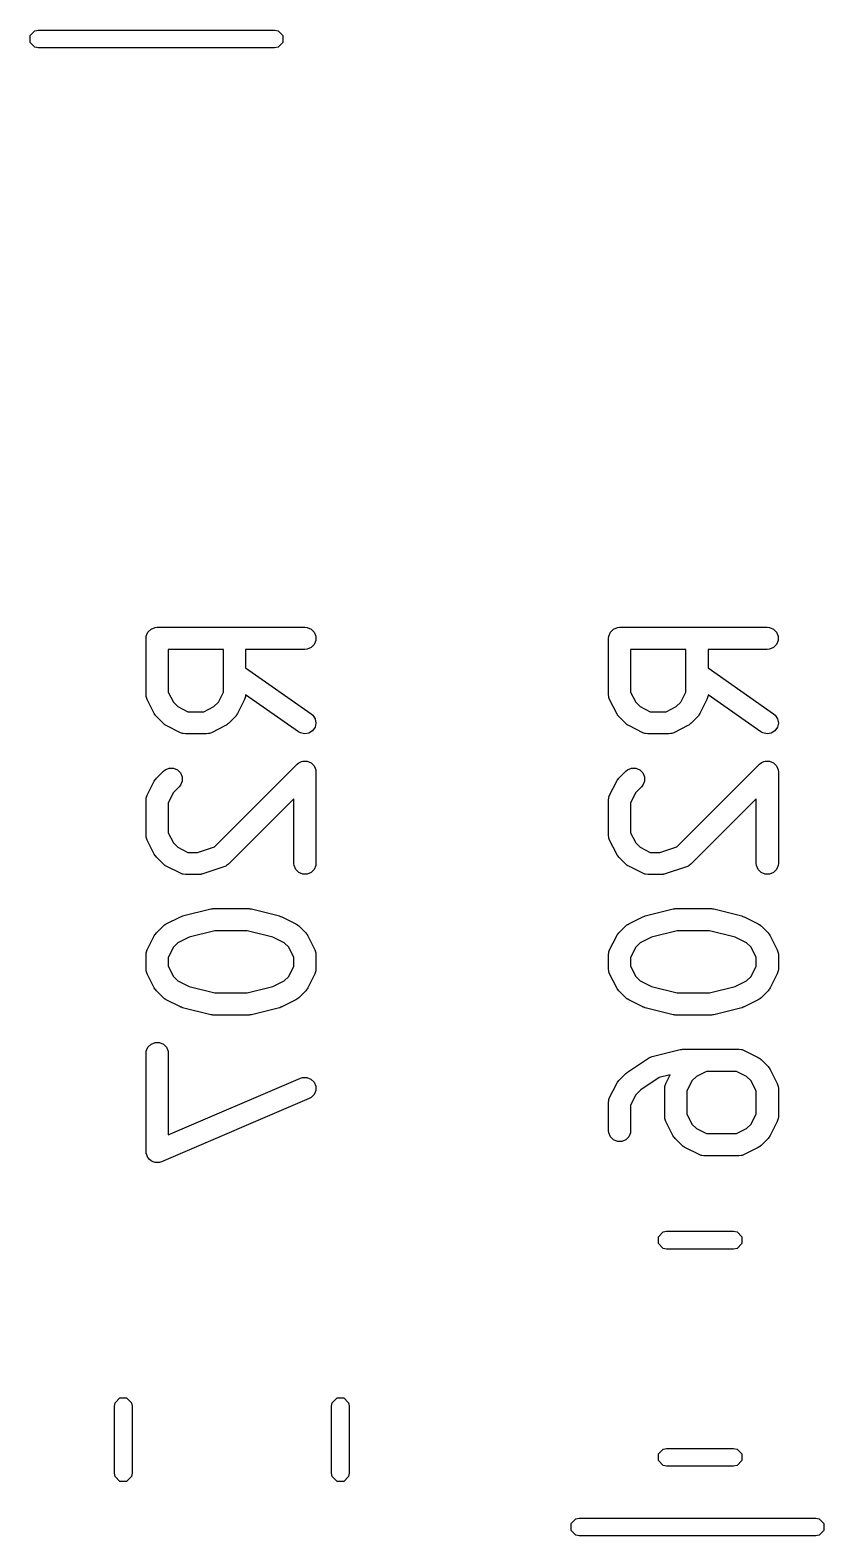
# Model space of a CAD drawing. Header units: inches. Extents: x 0.3 to 2.85, y 0.29 to 1.7.
# Drawn here: x 0.7927 to 1.0042, y 1.3029 to 1.7043 of the extents above; entities that cross this region are included whole.
import ezdxf

# ---------------------------------------------------------------- set-up
doc = ezdxf.new("R2010")
doc.units = ezdxf.units.IN
doc.header["$MEASUREMENT"] = 0
doc.layers.add('BLACK', color=250, linetype='CONTINUOUS')

msp = doc.modelspace()

# ---------------------------------------------------------------- linework, layer by layer
at = {"layer": 'BLACK', "linetype": 'CONTINUOUS'}
for p, q in [((0.7927, 1.70287), (0.79398, 1.70415)), ((0.7927, 1.70106), (0.7927, 1.70287)), ((0.79398, 1.70415), (0.79488, 1.70433)), ((0.79488, 1.70433), (0.85787, 1.70433)), ((0.85787, 1.70433), (0.85878, 1.70415)), ((0.85878, 1.70415), (0.86006, 1.70287)), ((0.86006, 1.70287), (0.86006, 1.70106)), ((0.79398, 1.69979), (0.7927, 1.70106)), ((0.79488, 1.69961), (0.79398, 1.69979)), ((0.85787, 1.69961), (0.79488, 1.69961)), ((0.85878, 1.69979), (0.85787, 1.69961)), ((0.86006, 1.70106), (0.85878, 1.69979)), ((0.82361, 1.54214), (0.82367, 1.54272)), ((0.82361, 1.52715), (0.82361, 1.54214)), ((0.82367, 1.54272), (0.82411, 1.54379)), ((0.82411, 1.54379), (0.82493, 1.5446)), ((0.82493, 1.5446), (0.82599, 1.54504)), ((0.82599, 1.54504), (0.82657, 1.5451)), ((0.82657, 1.5451), (0.86594, 1.5451)), ((0.86594, 1.5451), (0.86651, 1.54504)), ((0.86651, 1.54504), (0.86758, 1.5446)), ((0.86758, 1.5446), (0.86839, 1.54379)), ((0.86839, 1.54379), (0.86883, 1.54272)), ((0.86883, 1.54272), (0.86883, 1.54157)), ((0.94684, 1.54214), (0.9469, 1.54272)), ((0.94684, 1.52715), (0.94684, 1.54214)), ((0.9469, 1.54272), (0.94734, 1.54379)), ((0.94734, 1.54379), (0.94816, 1.5446)), ((0.94816, 1.5446), (0.94922, 1.54504)), ((0.94922, 1.54504), (0.9498, 1.5451)), ((0.9498, 1.5451), (0.98917, 1.5451)), ((0.98917, 1.5451), (0.98974, 1.54504)), ((0.98974, 1.54504), (0.99081, 1.5446)), ((0.99081, 1.5446), (0.99162, 1.54379)), ((0.99162, 1.54379), (0.99206, 1.54272)), ((0.99206, 1.54272), (0.99206, 1.54157)), ((0.84424, 1.53919), (0.82952, 1.53919)), ((0.82952, 1.53919), (0.82952, 1.52784)), ((0.84424, 1.52784), (0.84424, 1.53919)), ((0.86594, 1.53919), (0.85014, 1.53919)), ((0.85014, 1.53919), (0.85014, 1.53431)), ((0.86651, 1.53925), (0.86594, 1.53919)), ((0.86758, 1.53969), (0.86651, 1.53925)), ((0.86839, 1.5405), (0.86758, 1.53969)), ((0.86883, 1.54157), (0.86839, 1.5405)), ((0.96747, 1.53919), (0.95275, 1.53919)), ((0.95275, 1.53919), (0.95275, 1.52784)), ((0.96747, 1.52784), (0.96747, 1.53919)), ((0.98917, 1.53919), (0.97337, 1.53919)), ((0.97337, 1.53919), (0.97337, 1.53431)), ((0.98974, 1.53925), (0.98917, 1.53919)), ((0.99081, 1.53969), (0.98974, 1.53925)), ((0.99162, 1.5405), (0.99081, 1.53969)), ((0.99206, 1.54157), (0.99162, 1.5405)), ((0.85014, 1.53431), (0.86763, 1.52207)), ((0.97337, 1.53431), (0.99086, 1.52207)), ((0.82367, 1.52657), (0.82361, 1.52715)), ((0.82371, 1.52647), (0.82367, 1.52657)), ((0.82372, 1.52637), (0.82371, 1.52647)), ((0.82393, 1.52583), (0.82372, 1.52637)), ((0.8258, 1.52208), (0.82393, 1.52583)), ((0.82952, 1.52784), (0.83087, 1.52515)), ((0.84289, 1.52515), (0.84424, 1.52784)), ((0.84983, 1.52583), (0.84796, 1.52208)), ((0.85004, 1.52637), (0.84983, 1.52583)), ((0.85005, 1.52647), (0.85004, 1.52637)), ((0.85009, 1.52657), (0.85005, 1.52647)), ((0.85014, 1.5271), (0.85009, 1.52657)), ((0.86424, 1.51723), (0.85014, 1.5271)), ((0.9469, 1.52657), (0.94684, 1.52715)), ((0.94694, 1.52647), (0.9469, 1.52657)), ((0.94695, 1.52637), (0.94694, 1.52647)), ((0.94715, 1.52583), (0.94695, 1.52637)), ((0.94903, 1.52208), (0.94715, 1.52583)), ((0.95275, 1.52784), (0.9541, 1.52515)), ((0.96612, 1.52515), (0.96747, 1.52784)), ((0.97306, 1.52583), (0.97118, 1.52208)), ((0.97327, 1.52637), (0.97306, 1.52583)), ((0.97331, 1.52657), (0.97327, 1.52647)), ((0.97327, 1.52647), (0.97327, 1.52637)), ((0.97337, 1.5271), (0.97331, 1.52657)), ((0.98747, 1.51723), (0.97337, 1.5271)), ((0.82596, 1.52183), (0.8258, 1.52208)), ((0.82599, 1.52176), (0.82596, 1.52183)), ((0.82605, 1.52168), (0.82599, 1.52176)), ((0.82611, 1.52159), (0.82605, 1.52168)), ((0.83087, 1.52515), (0.83207, 1.52395)), ((0.83207, 1.52395), (0.83476, 1.5226)), ((0.83476, 1.5226), (0.83899, 1.5226)), ((0.83899, 1.5226), (0.84169, 1.52395)), ((0.84169, 1.52395), (0.84289, 1.52515)), ((0.8477, 1.52168), (0.84765, 1.52159)), ((0.84777, 1.52176), (0.8477, 1.52168)), ((0.8478, 1.52183), (0.84777, 1.52176)), ((0.84796, 1.52208), (0.8478, 1.52183)), ((0.86763, 1.52207), (0.86807, 1.52169)), ((0.86807, 1.52169), (0.86869, 1.52072)), ((0.94919, 1.52183), (0.94903, 1.52208)), ((0.94922, 1.52176), (0.94919, 1.52183)), ((0.94928, 1.52168), (0.94922, 1.52176)), ((0.94934, 1.52159), (0.94928, 1.52168)), ((0.9541, 1.52515), (0.95529, 1.52395)), ((0.95529, 1.52395), (0.95799, 1.5226)), ((0.95799, 1.5226), (0.96222, 1.5226)), ((0.96222, 1.5226), (0.96492, 1.52395)), ((0.96492, 1.52395), (0.96612, 1.52515)), ((0.97093, 1.52168), (0.97088, 1.52159)), ((0.971, 1.52176), (0.97093, 1.52168)), ((0.97103, 1.52183), (0.971, 1.52176)), ((0.97118, 1.52208), (0.97103, 1.52183)), ((0.99086, 1.52207), (0.9913, 1.52169)), ((0.9913, 1.52169), (0.99192, 1.52072)), ((0.82617, 1.52154), (0.82611, 1.52159)), ((0.82635, 1.52131), (0.82617, 1.52154)), ((0.82823, 1.51943), (0.82635, 1.52131)), ((0.82846, 1.51925), (0.82823, 1.51943)), ((0.82851, 1.51919), (0.82846, 1.51925)), ((0.8286, 1.51913), (0.82851, 1.51919)), ((0.82868, 1.51907), (0.8286, 1.51913)), ((0.82875, 1.51904), (0.82868, 1.51907)), ((0.829, 1.51888), (0.82875, 1.51904)), ((0.83275, 1.51701), (0.829, 1.51888)), ((0.84476, 1.51888), (0.84101, 1.51701)), ((0.84501, 1.51904), (0.84476, 1.51888)), ((0.84508, 1.51907), (0.84501, 1.51904)), ((0.84516, 1.51913), (0.84508, 1.51907)), ((0.84525, 1.51919), (0.84516, 1.51913)), ((0.8453, 1.51925), (0.84525, 1.51919)), ((0.84553, 1.51943), (0.8453, 1.51925)), ((0.8474, 1.52131), (0.84553, 1.51943)), ((0.84759, 1.52154), (0.8474, 1.52131)), ((0.84765, 1.52159), (0.84759, 1.52154)), ((0.86864, 1.51846), (0.86798, 1.51751)), ((0.86889, 1.51958), (0.86864, 1.51846)), ((0.86869, 1.52072), (0.86889, 1.51958)), ((0.9494, 1.52154), (0.94934, 1.52159)), ((0.94958, 1.52131), (0.9494, 1.52154)), ((0.95146, 1.51943), (0.94958, 1.52131)), ((0.95168, 1.51925), (0.95146, 1.51943)), ((0.95174, 1.51919), (0.95168, 1.51925)), ((0.95182, 1.51913), (0.95174, 1.51919)), ((0.95191, 1.51907), (0.95182, 1.51913)), ((0.95198, 1.51904), (0.95191, 1.51907)), ((0.95223, 1.51888), (0.95198, 1.51904)), ((0.95597, 1.51701), (0.95223, 1.51888)), ((0.96799, 1.51888), (0.96424, 1.51701)), ((0.96824, 1.51904), (0.96799, 1.51888)), ((0.96831, 1.51907), (0.96824, 1.51904)), ((0.96839, 1.51913), (0.96831, 1.51907)), ((0.96848, 1.51919), (0.96839, 1.51913)), ((0.96853, 1.51925), (0.96848, 1.51919)), ((0.96876, 1.51943), (0.96853, 1.51925)), ((0.97063, 1.52131), (0.96876, 1.51943)), ((0.97082, 1.52154), (0.97063, 1.52131)), ((0.97088, 1.52159), (0.97082, 1.52154)), ((0.99187, 1.51846), (0.99121, 1.51751)), ((0.99212, 1.51958), (0.99187, 1.51846)), ((0.99192, 1.52072), (0.99212, 1.51958)), ((0.83329, 1.5168), (0.83275, 1.51701)), ((0.83339, 1.51679), (0.83329, 1.5168)), ((0.83349, 1.51675), (0.83339, 1.51679)), ((0.83407, 1.51669), (0.83349, 1.51675)), ((0.83969, 1.51669), (0.83407, 1.51669)), ((0.84027, 1.51675), (0.83969, 1.51669)), ((0.84037, 1.51679), (0.84027, 1.51675)), ((0.84047, 1.5168), (0.84037, 1.51679)), ((0.84101, 1.51701), (0.84047, 1.5168)), ((0.86475, 1.51694), (0.86424, 1.51723)), ((0.86587, 1.5167), (0.86475, 1.51694)), ((0.86701, 1.5169), (0.86587, 1.5167)), ((0.86798, 1.51751), (0.86701, 1.5169)), ((0.95652, 1.5168), (0.95597, 1.51701)), ((0.95662, 1.51679), (0.95652, 1.5168)), ((0.95672, 1.51675), (0.95662, 1.51679)), ((0.9573, 1.51669), (0.95672, 1.51675)), ((0.96292, 1.51669), (0.9573, 1.51669)), ((0.9635, 1.51675), (0.96292, 1.51669)), ((0.96359, 1.51679), (0.9635, 1.51675)), ((0.9637, 1.5168), (0.96359, 1.51679)), ((0.96424, 1.51701), (0.9637, 1.5168)), ((0.98798, 1.51694), (0.98747, 1.51723)), ((0.9891, 1.5167), (0.98798, 1.51694)), ((0.99024, 1.5169), (0.9891, 1.5167)), ((0.99121, 1.51751), (0.99024, 1.5169)), ((0.82635, 1.50486), (0.82823, 1.50674)), ((0.82823, 1.50674), (0.82868, 1.5071)), ((0.82868, 1.5071), (0.82974, 1.50755)), ((0.82974, 1.50755), (0.83089, 1.50755)), ((0.83089, 1.50755), (0.83196, 1.5071)), ((0.83196, 1.5071), (0.83277, 1.50629)), ((0.83277, 1.50629), (0.83321, 1.50523)), ((0.84185, 1.48661), (0.86385, 1.50861)), ((0.86385, 1.50861), (0.8643, 1.50898)), ((0.8643, 1.50898), (0.86505, 1.50929)), ((0.86505, 1.50929), (0.86536, 1.50942)), ((0.86536, 1.50942), (0.86651, 1.50942)), ((0.86651, 1.50942), (0.86758, 1.50898)), ((0.86758, 1.50898), (0.86839, 1.50816)), ((0.86839, 1.50816), (0.86865, 1.50755)), ((0.86865, 1.50755), (0.86883, 1.5071)), ((0.86883, 1.5071), (0.86889, 1.50652)), ((0.86889, 1.50652), (0.86889, 1.48215)), ((0.94958, 1.50486), (0.95146, 1.50674)), ((0.95146, 1.50674), (0.95191, 1.5071)), ((0.95191, 1.5071), (0.95297, 1.50755)), ((0.95297, 1.50755), (0.95412, 1.50755)), ((0.95412, 1.50755), (0.95519, 1.5071)), ((0.95519, 1.5071), (0.956, 1.50629)), ((0.956, 1.50629), (0.95644, 1.50523)), ((0.96507, 1.48661), (0.98708, 1.50861)), ((0.98708, 1.50861), (0.98753, 1.50898)), ((0.98753, 1.50898), (0.98828, 1.50929)), ((0.98828, 1.50929), (0.98859, 1.50942)), ((0.98859, 1.50942), (0.98974, 1.50942)), ((0.98974, 1.50942), (0.99081, 1.50898)), ((0.99081, 1.50898), (0.99162, 1.50816)), ((0.99162, 1.50816), (0.99188, 1.50755)), ((0.99188, 1.50755), (0.99206, 1.5071)), ((0.99206, 1.5071), (0.99212, 1.50652)), ((0.99212, 1.50652), (0.99212, 1.48215)), ((0.82393, 1.50035), (0.8258, 1.5041)), ((0.8258, 1.5041), (0.82596, 1.50434)), ((0.82596, 1.50434), (0.82599, 1.50442)), ((0.82599, 1.50442), (0.82605, 1.5045)), ((0.82605, 1.5045), (0.82611, 1.50459)), ((0.82611, 1.50459), (0.82617, 1.50464)), ((0.82617, 1.50464), (0.82635, 1.50486)), ((0.83241, 1.50256), (0.83087, 1.50103)), ((0.83277, 1.50301), (0.83241, 1.50256)), ((0.83321, 1.50407), (0.83277, 1.50301)), ((0.83321, 1.50523), (0.83321, 1.50407)), ((0.94715, 1.50035), (0.94903, 1.5041)), ((0.94903, 1.5041), (0.94919, 1.50434)), ((0.94919, 1.50434), (0.94922, 1.50442)), ((0.94922, 1.50442), (0.94928, 1.5045)), ((0.94928, 1.5045), (0.94934, 1.50459)), ((0.94934, 1.50459), (0.9494, 1.50464)), ((0.9494, 1.50464), (0.94958, 1.50486)), ((0.95563, 1.50256), (0.9541, 1.50103)), ((0.956, 1.50301), (0.95563, 1.50256)), ((0.95644, 1.50407), (0.956, 1.50301)), ((0.95644, 1.50523), (0.95644, 1.50407)), ((0.82361, 1.49903), (0.82367, 1.4996)), ((0.82361, 1.48965), (0.82361, 1.49903)), ((0.82367, 1.4996), (0.82371, 1.4997)), ((0.82371, 1.4997), (0.82372, 1.49981)), ((0.82372, 1.49981), (0.82393, 1.50035)), ((0.83087, 1.50103), (0.82952, 1.49833)), ((0.82952, 1.49833), (0.82952, 1.49035)), ((0.86299, 1.4994), (0.84553, 1.48194)), ((0.86299, 1.48215), (0.86299, 1.4994)), ((0.94684, 1.49903), (0.9469, 1.4996)), ((0.94684, 1.48965), (0.94684, 1.49903)), ((0.9469, 1.4996), (0.94694, 1.4997)), ((0.94694, 1.4997), (0.94695, 1.49981)), ((0.94695, 1.49981), (0.94715, 1.50035)), ((0.9541, 1.50103), (0.95275, 1.49833)), ((0.95275, 1.49833), (0.95275, 1.49035)), ((0.98621, 1.4994), (0.96876, 1.48194)), ((0.98621, 1.48215), (0.98621, 1.4994)), ((0.82367, 1.48908), (0.82361, 1.48965)), ((0.82952, 1.49035), (0.83087, 1.48765)), ((0.9469, 1.48908), (0.94684, 1.48965)), ((0.95275, 1.49035), (0.9541, 1.48765)), ((0.82371, 1.48898), (0.82367, 1.48908)), ((0.82372, 1.48887), (0.82371, 1.48898)), ((0.82393, 1.48833), (0.82372, 1.48887)), ((0.8258, 1.48458), (0.82393, 1.48833)), ((0.83087, 1.48765), (0.83207, 1.48645)), ((0.83207, 1.48645), (0.83476, 1.4851)), ((0.83734, 1.4851), (0.84185, 1.48661)), ((0.94694, 1.48898), (0.9469, 1.48908)), ((0.94695, 1.48887), (0.94694, 1.48898)), ((0.94715, 1.48833), (0.94695, 1.48887)), ((0.94903, 1.48458), (0.94715, 1.48833)), ((0.9541, 1.48765), (0.95529, 1.48645)), ((0.95529, 1.48645), (0.95799, 1.4851)), ((0.96057, 1.4851), (0.96507, 1.48661)), ((0.82596, 1.48433), (0.8258, 1.48458)), ((0.82599, 1.48426), (0.82596, 1.48433)), ((0.82605, 1.48418), (0.82599, 1.48426)), ((0.82611, 1.48409), (0.82605, 1.48418)), ((0.82617, 1.48404), (0.82611, 1.48409)), ((0.82635, 1.48381), (0.82617, 1.48404)), ((0.82823, 1.48194), (0.82635, 1.48381)), ((0.82846, 1.48175), (0.82823, 1.48194)), ((0.82851, 1.48169), (0.82846, 1.48175)), ((0.8286, 1.48164), (0.82851, 1.48169)), ((0.82868, 1.48157), (0.8286, 1.48164)), ((0.82875, 1.48154), (0.82868, 1.48157)), ((0.829, 1.48139), (0.82875, 1.48154)), ((0.83476, 1.4851), (0.83734, 1.4851)), ((0.8449, 1.48146), (0.84437, 1.48123)), ((0.84498, 1.48153), (0.8449, 1.48146)), ((0.84508, 1.48157), (0.84498, 1.48153)), ((0.84553, 1.48194), (0.84508, 1.48157)), ((0.86304, 1.48158), (0.86299, 1.48215)), ((0.86348, 1.48051), (0.86304, 1.48158)), ((0.86883, 1.48158), (0.86839, 1.48051)), ((0.86889, 1.48215), (0.86883, 1.48158)), ((0.94919, 1.48433), (0.94903, 1.48458)), ((0.94922, 1.48426), (0.94919, 1.48433)), ((0.94928, 1.48418), (0.94922, 1.48426)), ((0.94934, 1.48409), (0.94928, 1.48418)), ((0.9494, 1.48404), (0.94934, 1.48409)), ((0.94958, 1.48381), (0.9494, 1.48404)), ((0.95146, 1.48194), (0.94958, 1.48381)), ((0.95168, 1.48175), (0.95146, 1.48194)), ((0.95174, 1.48169), (0.95168, 1.48175)), ((0.95182, 1.48164), (0.95174, 1.48169)), ((0.95191, 1.48157), (0.95182, 1.48164)), ((0.95198, 1.48154), (0.95191, 1.48157)), ((0.95223, 1.48139), (0.95198, 1.48154)), ((0.95799, 1.4851), (0.96057, 1.4851)), ((0.96813, 1.48146), (0.9676, 1.48123)), ((0.96821, 1.48153), (0.96813, 1.48146)), ((0.96831, 1.48157), (0.96821, 1.48153)), ((0.96876, 1.48194), (0.96831, 1.48157)), ((0.98627, 1.48158), (0.98621, 1.48215)), ((0.98671, 1.48051), (0.98627, 1.48158)), ((0.99206, 1.48158), (0.99162, 1.48051)), ((0.99212, 1.48215), (0.99206, 1.48158)), ((0.83275, 1.47951), (0.829, 1.48139)), ((0.83329, 1.4793), (0.83275, 1.47951)), ((0.83339, 1.4793), (0.83329, 1.4793)), ((0.83349, 1.47926), (0.83339, 1.4793)), ((0.83407, 1.4792), (0.83349, 1.47926)), ((0.83782, 1.4792), (0.83407, 1.4792)), ((0.83811, 1.47923), (0.83782, 1.4792)), ((0.83819, 1.47922), (0.83811, 1.47923)), ((0.83829, 1.47925), (0.83819, 1.47922)), ((0.83839, 1.47926), (0.83829, 1.47925)), ((0.83846, 1.47929), (0.83839, 1.47926)), ((0.83875, 1.47935), (0.83846, 1.47929)), ((0.84437, 1.48123), (0.83875, 1.47935)), ((0.8643, 1.4797), (0.86348, 1.48051)), ((0.86536, 1.47926), (0.8643, 1.4797)), ((0.86651, 1.47926), (0.86536, 1.47926)), ((0.86758, 1.4797), (0.86651, 1.47926)), ((0.86839, 1.48051), (0.86758, 1.4797)), ((0.95597, 1.47951), (0.95223, 1.48139)), ((0.95652, 1.4793), (0.95597, 1.47951)), ((0.95662, 1.4793), (0.95652, 1.4793)), ((0.95672, 1.47926), (0.95662, 1.4793)), ((0.9573, 1.4792), (0.95672, 1.47926)), ((0.96104, 1.4792), (0.9573, 1.4792)), ((0.96134, 1.47923), (0.96104, 1.4792)), ((0.96141, 1.47922), (0.96134, 1.47923)), ((0.96152, 1.47925), (0.96141, 1.47922)), ((0.96162, 1.47926), (0.96152, 1.47925)), ((0.96169, 1.47929), (0.96162, 1.47926)), ((0.96198, 1.47935), (0.96169, 1.47929)), ((0.9676, 1.48123), (0.96198, 1.47935)), ((0.98753, 1.4797), (0.98671, 1.48051)), ((0.98859, 1.47926), (0.98753, 1.4797)), ((0.98974, 1.47926), (0.98859, 1.47926)), ((0.99081, 1.4797), (0.98974, 1.47926)), ((0.99162, 1.48051), (0.99081, 1.4797)), ((0.83335, 1.46814), (0.84085, 1.47002)), ((0.84085, 1.47002), (0.84095, 1.47003)), ((0.84095, 1.47003), (0.84099, 1.47005)), ((0.84099, 1.47005), (0.84121, 1.47007)), ((0.84121, 1.47007), (0.84142, 1.4701)), ((0.84142, 1.4701), (0.84147, 1.4701)), ((0.84147, 1.4701), (0.84157, 1.47011)), ((0.84157, 1.47011), (0.85094, 1.47011)), ((0.85094, 1.47011), (0.85104, 1.4701)), ((0.85104, 1.4701), (0.85108, 1.4701)), ((0.85108, 1.4701), (0.8513, 1.47007)), ((0.8513, 1.47007), (0.85152, 1.47005)), ((0.85152, 1.47005), (0.85156, 1.47003)), ((0.85156, 1.47003), (0.85166, 1.47002)), ((0.85166, 1.47002), (0.85915, 1.46814)), ((0.95658, 1.46814), (0.96408, 1.47002)), ((0.96408, 1.47002), (0.96418, 1.47003)), ((0.96418, 1.47003), (0.96422, 1.47005)), ((0.96422, 1.47005), (0.96444, 1.47007)), ((0.96444, 1.47007), (0.96465, 1.4701)), ((0.96465, 1.4701), (0.96469, 1.4701)), ((0.96469, 1.4701), (0.96479, 1.47011)), ((0.96479, 1.47011), (0.97417, 1.47011)), ((0.97417, 1.47011), (0.97427, 1.4701)), ((0.97427, 1.4701), (0.97431, 1.4701)), ((0.97431, 1.4701), (0.97453, 1.47007)), ((0.97453, 1.47007), (0.97474, 1.47005)), ((0.97474, 1.47005), (0.97478, 1.47003)), ((0.97478, 1.47003), (0.97488, 1.47002)), ((0.97488, 1.47002), (0.98238, 1.46814)), ((0.82635, 1.46362), (0.82823, 1.46549)), ((0.82823, 1.46549), (0.82846, 1.46568)), ((0.82846, 1.46568), (0.82851, 1.46574)), ((0.82851, 1.46574), (0.8286, 1.46579)), ((0.8286, 1.46579), (0.82868, 1.46586)), ((0.82868, 1.46586), (0.82875, 1.46589)), ((0.82875, 1.46589), (0.829, 1.46605)), ((0.829, 1.46605), (0.83275, 1.46792)), ((0.83275, 1.46792), (0.83279, 1.46794)), ((0.83279, 1.46794), (0.83281, 1.46795)), ((0.83281, 1.46795), (0.83305, 1.46804)), ((0.83305, 1.46804), (0.83329, 1.46813)), ((0.83329, 1.46813), (0.83331, 1.46813)), ((0.83331, 1.46813), (0.83335, 1.46814)), ((0.85915, 1.46814), (0.8592, 1.46813)), ((0.8592, 1.46813), (0.85922, 1.46813)), ((0.85922, 1.46813), (0.85946, 1.46804)), ((0.85946, 1.46804), (0.8597, 1.46795)), ((0.8597, 1.46795), (0.85972, 1.46794)), ((0.85972, 1.46794), (0.85976, 1.46792)), ((0.85976, 1.46792), (0.86351, 1.46605)), ((0.86351, 1.46605), (0.86376, 1.46589)), ((0.86376, 1.46589), (0.86383, 1.46586)), ((0.86383, 1.46586), (0.86391, 1.46579)), ((0.86391, 1.46579), (0.864, 1.46574)), ((0.864, 1.46574), (0.86405, 1.46568)), ((0.86405, 1.46568), (0.86428, 1.46549)), ((0.86428, 1.46549), (0.86615, 1.46362)), ((0.94958, 1.46362), (0.95146, 1.46549)), ((0.95146, 1.46549), (0.95168, 1.46568)), ((0.95168, 1.46568), (0.95174, 1.46574)), ((0.95174, 1.46574), (0.95182, 1.46579)), ((0.95182, 1.46579), (0.95191, 1.46586)), ((0.95191, 1.46586), (0.95198, 1.46589)), ((0.95198, 1.46589), (0.95223, 1.46605)), ((0.95223, 1.46605), (0.95597, 1.46792)), ((0.95597, 1.46792), (0.95602, 1.46794)), ((0.95602, 1.46794), (0.95603, 1.46795)), ((0.95603, 1.46795), (0.95628, 1.46804)), ((0.95628, 1.46804), (0.95652, 1.46813)), ((0.95652, 1.46813), (0.95654, 1.46813)), ((0.95654, 1.46813), (0.95658, 1.46814)), ((0.98238, 1.46814), (0.98243, 1.46813)), ((0.98243, 1.46813), (0.98245, 1.46813)), ((0.98245, 1.46813), (0.98269, 1.46804)), ((0.98269, 1.46804), (0.98293, 1.46795)), ((0.98293, 1.46795), (0.98295, 1.46794)), ((0.98295, 1.46794), (0.98299, 1.46792)), ((0.98299, 1.46792), (0.98674, 1.46605)), ((0.98674, 1.46605), (0.98698, 1.46589)), ((0.98698, 1.46589), (0.98706, 1.46586)), ((0.98706, 1.46586), (0.98714, 1.46579)), ((0.98714, 1.46579), (0.98723, 1.46574)), ((0.98723, 1.46574), (0.98728, 1.46568)), ((0.98728, 1.46568), (0.9875, 1.46549)), ((0.9875, 1.46549), (0.98938, 1.46362)), ((0.82393, 1.4591), (0.8258, 1.46285)), ((0.8258, 1.46285), (0.82596, 1.4631)), ((0.82596, 1.4631), (0.82599, 1.46317)), ((0.82599, 1.46317), (0.82605, 1.46325)), ((0.82605, 1.46325), (0.82611, 1.46334)), ((0.82611, 1.46334), (0.82617, 1.46339)), ((0.82617, 1.46339), (0.82635, 1.46362)), ((0.8351, 1.46249), (0.83207, 1.46098)), ((0.84193, 1.4642), (0.8351, 1.46249)), ((0.85058, 1.4642), (0.84193, 1.4642)), ((0.85741, 1.46249), (0.85058, 1.4642)), ((0.86044, 1.46098), (0.85741, 1.46249)), ((0.86615, 1.46362), (0.86634, 1.46339)), ((0.86634, 1.46339), (0.8664, 1.46334)), ((0.8664, 1.46334), (0.86645, 1.46325)), ((0.86645, 1.46325), (0.86652, 1.46317)), ((0.86652, 1.46317), (0.86655, 1.4631)), ((0.86655, 1.4631), (0.8667, 1.46285)), ((0.8667, 1.46285), (0.86858, 1.4591)), ((0.94715, 1.4591), (0.94903, 1.46285)), ((0.94903, 1.46285), (0.94919, 1.4631)), ((0.94919, 1.4631), (0.94922, 1.46317)), ((0.94922, 1.46317), (0.94928, 1.46325)), ((0.94928, 1.46325), (0.94934, 1.46334)), ((0.94934, 1.46334), (0.9494, 1.46339)), ((0.9494, 1.46339), (0.94958, 1.46362)), ((0.95833, 1.46249), (0.95529, 1.46098)), ((0.96516, 1.4642), (0.95833, 1.46249)), ((0.9738, 1.4642), (0.96516, 1.4642)), ((0.98064, 1.46249), (0.9738, 1.4642)), ((0.98367, 1.46098), (0.98064, 1.46249)), ((0.98938, 1.46362), (0.98956, 1.46339)), ((0.98956, 1.46339), (0.98962, 1.46334)), ((0.98962, 1.46334), (0.98968, 1.46325)), ((0.98968, 1.46325), (0.98975, 1.46317)), ((0.98975, 1.46317), (0.98978, 1.4631)), ((0.98978, 1.4631), (0.98993, 1.46285)), ((0.98993, 1.46285), (0.99181, 1.4591)), ((0.82361, 1.45778), (0.82367, 1.45836)), ((0.82361, 1.45403), (0.82361, 1.45778)), ((0.82367, 1.45836), (0.82371, 1.45845)), ((0.82371, 1.45845), (0.82372, 1.45856)), ((0.82372, 1.45856), (0.82393, 1.4591)), ((0.83087, 1.45978), (0.82952, 1.45708)), ((0.83207, 1.46098), (0.83087, 1.45978)), ((0.86164, 1.45978), (0.86044, 1.46098)), ((0.86299, 1.45708), (0.86164, 1.45978)), ((0.86858, 1.4591), (0.86879, 1.45856)), ((0.86879, 1.45856), (0.86879, 1.45845)), ((0.86879, 1.45845), (0.86883, 1.45836)), ((0.86883, 1.45836), (0.86889, 1.45778)), ((0.86889, 1.45778), (0.86889, 1.45403)), ((0.94684, 1.45778), (0.9469, 1.45836)), ((0.94684, 1.45403), (0.94684, 1.45778)), ((0.9469, 1.45836), (0.94694, 1.45845)), ((0.94694, 1.45845), (0.94695, 1.45856)), ((0.94695, 1.45856), (0.94715, 1.4591)), ((0.9541, 1.45978), (0.95275, 1.45708)), ((0.95529, 1.46098), (0.9541, 1.45978)), ((0.98486, 1.45978), (0.98367, 1.46098)), ((0.98621, 1.45708), (0.98486, 1.45978)), ((0.99181, 1.4591), (0.99201, 1.45856)), ((0.99201, 1.45856), (0.99202, 1.45845)), ((0.99202, 1.45845), (0.99206, 1.45836)), ((0.99206, 1.45836), (0.99212, 1.45778)), ((0.99212, 1.45778), (0.99212, 1.45403)), ((0.82367, 1.45345), (0.82361, 1.45403)), ((0.82371, 1.45336), (0.82367, 1.45345)), ((0.82372, 1.45325), (0.82371, 1.45336)), ((0.82952, 1.45708), (0.82952, 1.45473)), ((0.82952, 1.45473), (0.83087, 1.45203)), ((0.86164, 1.45203), (0.86299, 1.45473)), ((0.86299, 1.45473), (0.86299, 1.45708)), ((0.86883, 1.45345), (0.86879, 1.45336)), ((0.86879, 1.45336), (0.86879, 1.45325)), ((0.86889, 1.45403), (0.86883, 1.45345)), ((0.9469, 1.45345), (0.94684, 1.45403)), ((0.94694, 1.45336), (0.9469, 1.45345)), ((0.94695, 1.45325), (0.94694, 1.45336)), ((0.95275, 1.45708), (0.95275, 1.45473)), ((0.95275, 1.45473), (0.9541, 1.45203)), ((0.98486, 1.45203), (0.98621, 1.45473)), ((0.98621, 1.45473), (0.98621, 1.45708)), ((0.99202, 1.45336), (0.99201, 1.45325)), ((0.99206, 1.45345), (0.99202, 1.45336)), ((0.99212, 1.45403), (0.99206, 1.45345)), ((0.82393, 1.45271), (0.82372, 1.45325)), ((0.8258, 1.44896), (0.82393, 1.45271)), ((0.83087, 1.45203), (0.83207, 1.45083)), ((0.83207, 1.45083), (0.8351, 1.44932)), ((0.85741, 1.44932), (0.86044, 1.45083)), ((0.86044, 1.45083), (0.86164, 1.45203)), ((0.86858, 1.45271), (0.8667, 1.44896)), ((0.86879, 1.45325), (0.86858, 1.45271)), ((0.94715, 1.45271), (0.94695, 1.45325)), ((0.94903, 1.44896), (0.94715, 1.45271)), ((0.9541, 1.45203), (0.95529, 1.45083)), ((0.95529, 1.45083), (0.95833, 1.44932)), ((0.98064, 1.44932), (0.98367, 1.45083)), ((0.98367, 1.45083), (0.98486, 1.45203)), ((0.99181, 1.45271), (0.98993, 1.44896)), ((0.99201, 1.45325), (0.99181, 1.45271)), ((0.82596, 1.44871), (0.8258, 1.44896)), ((0.82599, 1.44864), (0.82596, 1.44871)), ((0.82605, 1.44856), (0.82599, 1.44864)), ((0.82611, 1.44847), (0.82605, 1.44856)), ((0.82617, 1.44842), (0.82611, 1.44847)), ((0.82635, 1.44819), (0.82617, 1.44842)), ((0.82823, 1.44632), (0.82635, 1.44819)), ((0.82846, 1.44613), (0.82823, 1.44632)), ((0.82851, 1.44607), (0.82846, 1.44613)), ((0.8286, 1.44602), (0.82851, 1.44607)), ((0.82868, 1.44595), (0.8286, 1.44602)), ((0.82875, 1.44592), (0.82868, 1.44595)), ((0.829, 1.44577), (0.82875, 1.44592)), ((0.83275, 1.44389), (0.829, 1.44577)), ((0.8351, 1.44932), (0.84193, 1.44761)), ((0.84193, 1.44761), (0.85058, 1.44761)), ((0.85058, 1.44761), (0.85741, 1.44932)), ((0.86351, 1.44577), (0.85976, 1.44389)), ((0.86376, 1.44592), (0.86351, 1.44577)), ((0.86383, 1.44595), (0.86376, 1.44592)), ((0.86391, 1.44602), (0.86383, 1.44595)), ((0.864, 1.44607), (0.86391, 1.44602)), ((0.86405, 1.44613), (0.864, 1.44607)), ((0.86428, 1.44632), (0.86405, 1.44613)), ((0.86615, 1.44819), (0.86428, 1.44632)), ((0.86634, 1.44842), (0.86615, 1.44819)), ((0.8664, 1.44847), (0.86634, 1.44842)), ((0.86645, 1.44856), (0.8664, 1.44847)), ((0.86652, 1.44864), (0.86645, 1.44856)), ((0.86655, 1.44871), (0.86652, 1.44864)), ((0.8667, 1.44896), (0.86655, 1.44871)), ((0.94919, 1.44871), (0.94903, 1.44896)), ((0.94922, 1.44864), (0.94919, 1.44871)), ((0.94928, 1.44856), (0.94922, 1.44864)), ((0.94934, 1.44847), (0.94928, 1.44856)), ((0.9494, 1.44842), (0.94934, 1.44847)), ((0.94958, 1.44819), (0.9494, 1.44842)), ((0.95146, 1.44632), (0.94958, 1.44819)), ((0.95168, 1.44613), (0.95146, 1.44632)), ((0.95174, 1.44607), (0.95168, 1.44613)), ((0.95182, 1.44602), (0.95174, 1.44607)), ((0.95191, 1.44595), (0.95182, 1.44602)), ((0.95198, 1.44592), (0.95191, 1.44595)), ((0.95223, 1.44577), (0.95198, 1.44592)), ((0.95597, 1.44389), (0.95223, 1.44577)), ((0.95833, 1.44932), (0.96516, 1.44761)), ((0.96516, 1.44761), (0.9738, 1.44761)), ((0.9738, 1.44761), (0.98064, 1.44932)), ((0.98674, 1.44577), (0.98299, 1.44389)), ((0.98698, 1.44592), (0.98674, 1.44577)), ((0.98706, 1.44595), (0.98698, 1.44592)), ((0.98714, 1.44602), (0.98706, 1.44595)), ((0.98723, 1.44607), (0.98714, 1.44602)), ((0.98728, 1.44613), (0.98723, 1.44607)), ((0.9875, 1.44632), (0.98728, 1.44613)), ((0.98938, 1.44819), (0.9875, 1.44632)), ((0.98956, 1.44842), (0.98938, 1.44819)), ((0.98962, 1.44847), (0.98956, 1.44842)), ((0.98968, 1.44856), (0.98962, 1.44847)), ((0.98975, 1.44864), (0.98968, 1.44856)), ((0.98978, 1.44871), (0.98975, 1.44864)), ((0.98993, 1.44896), (0.98978, 1.44871)), ((0.83279, 1.44387), (0.83275, 1.44389)), ((0.83281, 1.44386), (0.83279, 1.44387)), ((0.83305, 1.44378), (0.83281, 1.44386)), ((0.83329, 1.44368), (0.83305, 1.44378)), ((0.83331, 1.44368), (0.83329, 1.44368)), ((0.83335, 1.44367), (0.83331, 1.44368)), ((0.84085, 1.44179), (0.83335, 1.44367)), ((0.84095, 1.44178), (0.84085, 1.44179)), ((0.84099, 1.44176), (0.84095, 1.44178)), ((0.84121, 1.44174), (0.84099, 1.44176)), ((0.84142, 1.44171), (0.84121, 1.44174)), ((0.84147, 1.44171), (0.84142, 1.44171)), ((0.84157, 1.4417), (0.84147, 1.44171)), ((0.85094, 1.4417), (0.84157, 1.4417)), ((0.85104, 1.44171), (0.85094, 1.4417)), ((0.85108, 1.44171), (0.85104, 1.44171)), ((0.8513, 1.44174), (0.85108, 1.44171)), ((0.85152, 1.44176), (0.8513, 1.44174)), ((0.85156, 1.44178), (0.85152, 1.44176)), ((0.85166, 1.44179), (0.85156, 1.44178)), ((0.85915, 1.44367), (0.85166, 1.44179)), ((0.8592, 1.44368), (0.85915, 1.44367)), ((0.85922, 1.44368), (0.8592, 1.44368)), ((0.85946, 1.44378), (0.85922, 1.44368)), ((0.8597, 1.44386), (0.85946, 1.44378)), ((0.85972, 1.44387), (0.8597, 1.44386)), ((0.85976, 1.44389), (0.85972, 1.44387)), ((0.95602, 1.44387), (0.95597, 1.44389)), ((0.95603, 1.44386), (0.95602, 1.44387)), ((0.95628, 1.44378), (0.95603, 1.44386)), ((0.95652, 1.44368), (0.95628, 1.44378)), ((0.95654, 1.44368), (0.95652, 1.44368)), ((0.95658, 1.44367), (0.95654, 1.44368)), ((0.96408, 1.44179), (0.95658, 1.44367)), ((0.96418, 1.44178), (0.96408, 1.44179)), ((0.96422, 1.44176), (0.96418, 1.44178)), ((0.96444, 1.44174), (0.96422, 1.44176)), ((0.96465, 1.44171), (0.96444, 1.44174)), ((0.96469, 1.44171), (0.96465, 1.44171)), ((0.96479, 1.4417), (0.96469, 1.44171)), ((0.97417, 1.4417), (0.96479, 1.4417)), ((0.97427, 1.44171), (0.97417, 1.4417)), ((0.97431, 1.44171), (0.97427, 1.44171)), ((0.97453, 1.44174), (0.97431, 1.44171)), ((0.97474, 1.44176), (0.97453, 1.44174)), ((0.97478, 1.44178), (0.97474, 1.44176)), ((0.97488, 1.44179), (0.97478, 1.44178)), ((0.98238, 1.44367), (0.97488, 1.44179)), ((0.98243, 1.44368), (0.98238, 1.44367)), ((0.98245, 1.44368), (0.98243, 1.44368)), ((0.98269, 1.44378), (0.98245, 1.44368)), ((0.98293, 1.44386), (0.98269, 1.44378)), ((0.98295, 1.44387), (0.98293, 1.44386)), ((0.98299, 1.44389), (0.98295, 1.44387)), ((0.82411, 1.43317), (0.82493, 1.43399)), ((0.82493, 1.43399), (0.82599, 1.43443)), ((0.82599, 1.43443), (0.82714, 1.43443)), ((0.82714, 1.43443), (0.82821, 1.43399)), ((0.82821, 1.43399), (0.82902, 1.43317)), ((0.82361, 1.43153), (0.82367, 1.43211)), ((0.82361, 1.40529), (0.82361, 1.43153)), ((0.82367, 1.43211), (0.82411, 1.43317)), ((0.82902, 1.43317), (0.82946, 1.43211)), ((0.82946, 1.43211), (0.82952, 1.43153)), ((0.82952, 1.43153), (0.82952, 1.40976)), ((0.95191, 1.42649), (0.95753, 1.43024)), ((0.95753, 1.43024), (0.95785, 1.43041)), ((0.95785, 1.43041), (0.95791, 1.43045)), ((0.95791, 1.43045), (0.95798, 1.43048)), ((0.95798, 1.43048), (0.95804, 1.43051)), ((0.95804, 1.43051), (0.95811, 1.43053)), ((0.95811, 1.43053), (0.95845, 1.43065)), ((0.95845, 1.43065), (0.96595, 1.43252)), ((0.96595, 1.43252), (0.96605, 1.43254)), ((0.96605, 1.43254), (0.96609, 1.43255)), ((0.96609, 1.43255), (0.96631, 1.43258)), ((0.96631, 1.43258), (0.96653, 1.43261)), ((0.96653, 1.43261), (0.96657, 1.4326)), ((0.96657, 1.4326), (0.96667, 1.43261)), ((0.96667, 1.43261), (0.98167, 1.43261)), ((0.98167, 1.43261), (0.98224, 1.43255)), ((0.98224, 1.43255), (0.98234, 1.43251)), ((0.98234, 1.43251), (0.98245, 1.43251)), ((0.98245, 1.43251), (0.98299, 1.4323)), ((0.98299, 1.4323), (0.98674, 1.43043)), ((0.98674, 1.43043), (0.98698, 1.43027)), ((0.98698, 1.43027), (0.98706, 1.43024)), ((0.98706, 1.43024), (0.98714, 1.43017)), ((0.98714, 1.43017), (0.98723, 1.43012)), ((0.98723, 1.43012), (0.98728, 1.43006)), ((0.98728, 1.43006), (0.9875, 1.42987)), ((0.9875, 1.42987), (0.98938, 1.428)), ((0.94958, 1.42425), (0.95146, 1.42612)), ((0.95146, 1.42612), (0.95169, 1.42631)), ((0.95146, 1.42612), (0.95146, 1.42612)), ((0.95146, 1.42612), (0.95146, 1.42612)), ((0.95169, 1.42631), (0.95191, 1.42649)), ((0.95191, 1.42649), (0.95191, 1.42649)), ((0.95191, 1.42649), (0.95191, 1.42649)), ((0.9633, 1.42577), (0.96038, 1.42504)), ((0.96215, 1.42348), (0.9633, 1.42577)), ((0.97029, 1.42536), (0.9691, 1.42416)), ((0.97299, 1.42671), (0.97029, 1.42536)), ((0.98097, 1.42671), (0.97299, 1.42671)), ((0.98367, 1.42536), (0.98097, 1.42671)), ((0.98486, 1.42416), (0.98367, 1.42536)), ((0.98938, 1.428), (0.98956, 1.42777)), ((0.98956, 1.42777), (0.98962, 1.42772)), ((0.98962, 1.42772), (0.98968, 1.42763)), ((0.98968, 1.42763), (0.98975, 1.42755)), ((0.98975, 1.42755), (0.98978, 1.42748)), ((0.98978, 1.42748), (0.98993, 1.42723)), ((0.98993, 1.42723), (0.99181, 1.42348)), ((0.82952, 1.40976), (0.86477, 1.42487)), ((0.86477, 1.42487), (0.86533, 1.42505)), ((0.86533, 1.42505), (0.86648, 1.42506)), ((0.86648, 1.42506), (0.86755, 1.42463)), ((0.86755, 1.42463), (0.86837, 1.42383)), ((0.86837, 1.42383), (0.86883, 1.42277)), ((0.86884, 1.42162), (0.86841, 1.42055)), ((0.86883, 1.42277), (0.86884, 1.42162)), ((0.94715, 1.41973), (0.94903, 1.42348)), ((0.94903, 1.42348), (0.94919, 1.42373)), ((0.94919, 1.42373), (0.94922, 1.4238)), ((0.94922, 1.4238), (0.94928, 1.42388)), ((0.94928, 1.42388), (0.94934, 1.42397)), ((0.94934, 1.42397), (0.9494, 1.42402)), ((0.9494, 1.42402), (0.94958, 1.42425)), ((0.95543, 1.42174), (0.9541, 1.42041)), ((0.96038, 1.42504), (0.95543, 1.42174)), ((0.96184, 1.42216), (0.9619, 1.42274)), ((0.96184, 1.41466), (0.96184, 1.42216)), ((0.9619, 1.42274), (0.96194, 1.42283)), ((0.96194, 1.42283), (0.96195, 1.42294)), ((0.96195, 1.42294), (0.96215, 1.42348)), ((0.9691, 1.42416), (0.96775, 1.42146)), ((0.96775, 1.42146), (0.96775, 1.41536)), ((0.98621, 1.42146), (0.98486, 1.42416)), ((0.98621, 1.41536), (0.98621, 1.42146)), ((0.99181, 1.42348), (0.99201, 1.42294)), ((0.99201, 1.42294), (0.99202, 1.42283)), ((0.99202, 1.42283), (0.99206, 1.42274)), ((0.99206, 1.42274), (0.99212, 1.42216)), ((0.99212, 1.42216), (0.99212, 1.41466)), ((0.8671, 1.41945), (0.82773, 1.40257)), ((0.86761, 1.41972), (0.8671, 1.41945)), ((0.86841, 1.42055), (0.86761, 1.41972)), ((0.94684, 1.41841), (0.9469, 1.41899)), ((0.94684, 1.41091), (0.94684, 1.41841)), ((0.9469, 1.41899), (0.94694, 1.41908)), ((0.94694, 1.41908), (0.94695, 1.41919)), ((0.94695, 1.41919), (0.94715, 1.41973)), ((0.9541, 1.42041), (0.95275, 1.41771)), ((0.95275, 1.41771), (0.95275, 1.41091)), ((0.9619, 1.41408), (0.96184, 1.41466)), ((0.96194, 1.41399), (0.9619, 1.41408)), ((0.96195, 1.41388), (0.96194, 1.41399)), ((0.96215, 1.41334), (0.96195, 1.41388)), ((0.96403, 1.40959), (0.96215, 1.41334)), ((0.96775, 1.41536), (0.9691, 1.41266)), ((0.98486, 1.41266), (0.98621, 1.41536)), ((0.99181, 1.41334), (0.98993, 1.40959)), ((0.99201, 1.41388), (0.99181, 1.41334)), ((0.99202, 1.41399), (0.99201, 1.41388)), ((0.99206, 1.41408), (0.99202, 1.41399)), ((0.99212, 1.41466), (0.99206, 1.41408)), ((0.9469, 1.41034), (0.94684, 1.41091)), ((0.94734, 1.40927), (0.9469, 1.41034)), ((0.94816, 1.40846), (0.94734, 1.40927)), ((0.95225, 1.40927), (0.95144, 1.40846)), ((0.95269, 1.41034), (0.95225, 1.40927)), ((0.95275, 1.41091), (0.95269, 1.41034)), ((0.96418, 1.40934), (0.96403, 1.40959)), ((0.96421, 1.40927), (0.96418, 1.40934)), ((0.96428, 1.40919), (0.96421, 1.40927)), ((0.96434, 1.4091), (0.96428, 1.40919)), ((0.9691, 1.41266), (0.97029, 1.41146)), ((0.97029, 1.41146), (0.97299, 1.41011)), ((0.97299, 1.41011), (0.98097, 1.41011)), ((0.98097, 1.41011), (0.98367, 1.41146)), ((0.98367, 1.41146), (0.98486, 1.41266)), ((0.98968, 1.40919), (0.98962, 1.4091)), ((0.98975, 1.40927), (0.98968, 1.40919)), ((0.98978, 1.40934), (0.98975, 1.40927)), ((0.98993, 1.40959), (0.98978, 1.40934)), ((0.82367, 1.40471), (0.82361, 1.40529)), ((0.94922, 1.40802), (0.94816, 1.40846)), ((0.95037, 1.40802), (0.94922, 1.40802)), ((0.95144, 1.40846), (0.95037, 1.40802)), ((0.9644, 1.40905), (0.96434, 1.4091)), ((0.96458, 1.40882), (0.9644, 1.40905)), ((0.96646, 1.40695), (0.96458, 1.40882)), ((0.96668, 1.40676), (0.96646, 1.40695)), ((0.96673, 1.4067), (0.96668, 1.40676)), ((0.96682, 1.40665), (0.96673, 1.4067)), ((0.9669, 1.40658), (0.96682, 1.40665)), ((0.96698, 1.40655), (0.9669, 1.40658)), ((0.96722, 1.4064), (0.96698, 1.40655)), ((0.97097, 1.40452), (0.96722, 1.4064)), ((0.98674, 1.4064), (0.98299, 1.40452)), ((0.98698, 1.40655), (0.98674, 1.4064)), ((0.98706, 1.40658), (0.98698, 1.40655)), ((0.98714, 1.40665), (0.98706, 1.40658)), ((0.98723, 1.4067), (0.98714, 1.40665)), ((0.98728, 1.40676), (0.98723, 1.4067)), ((0.9875, 1.40695), (0.98728, 1.40676)), ((0.98938, 1.40882), (0.9875, 1.40695)), ((0.98956, 1.40905), (0.98938, 1.40882)), ((0.98962, 1.4091), (0.98956, 1.40905)), ((0.82368, 1.40469), (0.82367, 1.40471)), ((0.82368, 1.40468), (0.82368, 1.40469)), ((0.8239, 1.40416), (0.82368, 1.40468)), ((0.82411, 1.40365), (0.8239, 1.40416)), ((0.82413, 1.40363), (0.82411, 1.40365)), ((0.82413, 1.40362), (0.82413, 1.40363)), ((0.82453, 1.40323), (0.82413, 1.40362)), ((0.82493, 1.40283), (0.82453, 1.40323)), ((0.82494, 1.40282), (0.82493, 1.40283)), ((0.82496, 1.40281), (0.82494, 1.40282)), ((0.82548, 1.4026), (0.82496, 1.40281)), ((0.82599, 1.40239), (0.82548, 1.4026)), ((0.82601, 1.40239), (0.82599, 1.40239)), ((0.82603, 1.40238), (0.82601, 1.40239)), ((0.82659, 1.40239), (0.82603, 1.40238)), ((0.82714, 1.40239), (0.82659, 1.40239)), ((0.82716, 1.4024), (0.82714, 1.40239)), ((0.82718, 1.4024), (0.82716, 1.4024)), ((0.82773, 1.40257), (0.82718, 1.4024)), ((0.97151, 1.40431), (0.97097, 1.40452)), ((0.97162, 1.40431), (0.97151, 1.40431)), ((0.97172, 1.40427), (0.97162, 1.40431)), ((0.97229, 1.40421), (0.97172, 1.40427)), ((0.98167, 1.40421), (0.97229, 1.40421)), ((0.98224, 1.40427), (0.98167, 1.40421)), ((0.98234, 1.40431), (0.98224, 1.40427)), ((0.98245, 1.40431), (0.98234, 1.40431)), ((0.98299, 1.40452), (0.98245, 1.40431)), ((0.96014, 1.3826), (0.96142, 1.38388)), ((0.96014, 1.38079), (0.96014, 1.3826)), ((0.96142, 1.38388), (0.96232, 1.38406)), ((0.96232, 1.38406), (0.9802, 1.38406)), ((0.9802, 1.38406), (0.9811, 1.38388)), ((0.9811, 1.38388), (0.98238, 1.3826)), ((0.98238, 1.3826), (0.98238, 1.38079)), ((0.96142, 1.37951), (0.96014, 1.38079)), ((0.96232, 1.37933), (0.96142, 1.37951)), ((0.9802, 1.37933), (0.96232, 1.37933)), ((0.9811, 1.37951), (0.9802, 1.37933)), ((0.98238, 1.38079), (0.9811, 1.37951)), ((0.81516, 1.33743), (0.81534, 1.33834)), ((0.81516, 1.31955), (0.81516, 1.33743)), ((0.81534, 1.33834), (0.81662, 1.33962)), ((0.81662, 1.33962), (0.81842, 1.33962)), ((0.81842, 1.33962), (0.8197, 1.33834)), ((0.8197, 1.33834), (0.81988, 1.33743)), ((0.81988, 1.33743), (0.81988, 1.31955)), ((0.87303, 1.33743), (0.87321, 1.33834)), ((0.87303, 1.31955), (0.87303, 1.33743)), ((0.87321, 1.33834), (0.87449, 1.33962)), ((0.87449, 1.33962), (0.8763, 1.33962)), ((0.8763, 1.33962), (0.87758, 1.33834)), ((0.87758, 1.33834), (0.87776, 1.33743)), ((0.87776, 1.33743), (0.87776, 1.31955)), ((0.96014, 1.32472), (0.96142, 1.326)), ((0.96142, 1.326), (0.96232, 1.32618)), ((0.96232, 1.32618), (0.9802, 1.32618)), ((0.9802, 1.32618), (0.9811, 1.326)), ((0.9811, 1.326), (0.98238, 1.32472)), ((0.96014, 1.32291), (0.96014, 1.32472)), ((0.96142, 1.32164), (0.96014, 1.32291)), ((0.96232, 1.32146), (0.96142, 1.32164)), ((0.9802, 1.32146), (0.96232, 1.32146)), ((0.9811, 1.32164), (0.9802, 1.32146)), ((0.98238, 1.32291), (0.9811, 1.32164)), ((0.98238, 1.32472), (0.98238, 1.32291)), ((0.81534, 1.31865), (0.81516, 1.31955)), ((0.81662, 1.31737), (0.81534, 1.31865)), ((0.81842, 1.31737), (0.81662, 1.31737)), ((0.8197, 1.31865), (0.81842, 1.31737)), ((0.81988, 1.31955), (0.8197, 1.31865)), ((0.87321, 1.31865), (0.87303, 1.31955)), ((0.87449, 1.31737), (0.87321, 1.31865)), ((0.8763, 1.31737), (0.87449, 1.31737)), ((0.87758, 1.31865), (0.8763, 1.31737)), ((0.87776, 1.31955), (0.87758, 1.31865)), ((0.93689, 1.30612), (0.93817, 1.3074)), ((0.93689, 1.30431), (0.93689, 1.30612)), ((0.93817, 1.3074), (0.93907, 1.30758)), ((0.93907, 1.30758), (0.97057, 1.30758)), ((0.97057, 1.30758), (1.00207, 1.30758)), ((1.00207, 1.30758), (1.00297, 1.3074)), ((1.00297, 1.3074), (1.00425, 1.30612)), ((1.00425, 1.30612), (1.00425, 1.30431)), ((0.93817, 1.30303), (0.93689, 1.30431)), ((0.93907, 1.30285), (0.93817, 1.30303)), ((0.97057, 1.30285), (0.93907, 1.30285)), ((1.00207, 1.30285), (0.97057, 1.30285)), ((1.00297, 1.30303), (1.00207, 1.30285)), ((1.00425, 1.30431), (1.00297, 1.30303))]:
    msp.add_line(p, q, dxfattribs=at)

doc.saveas('drawing.dxf')
